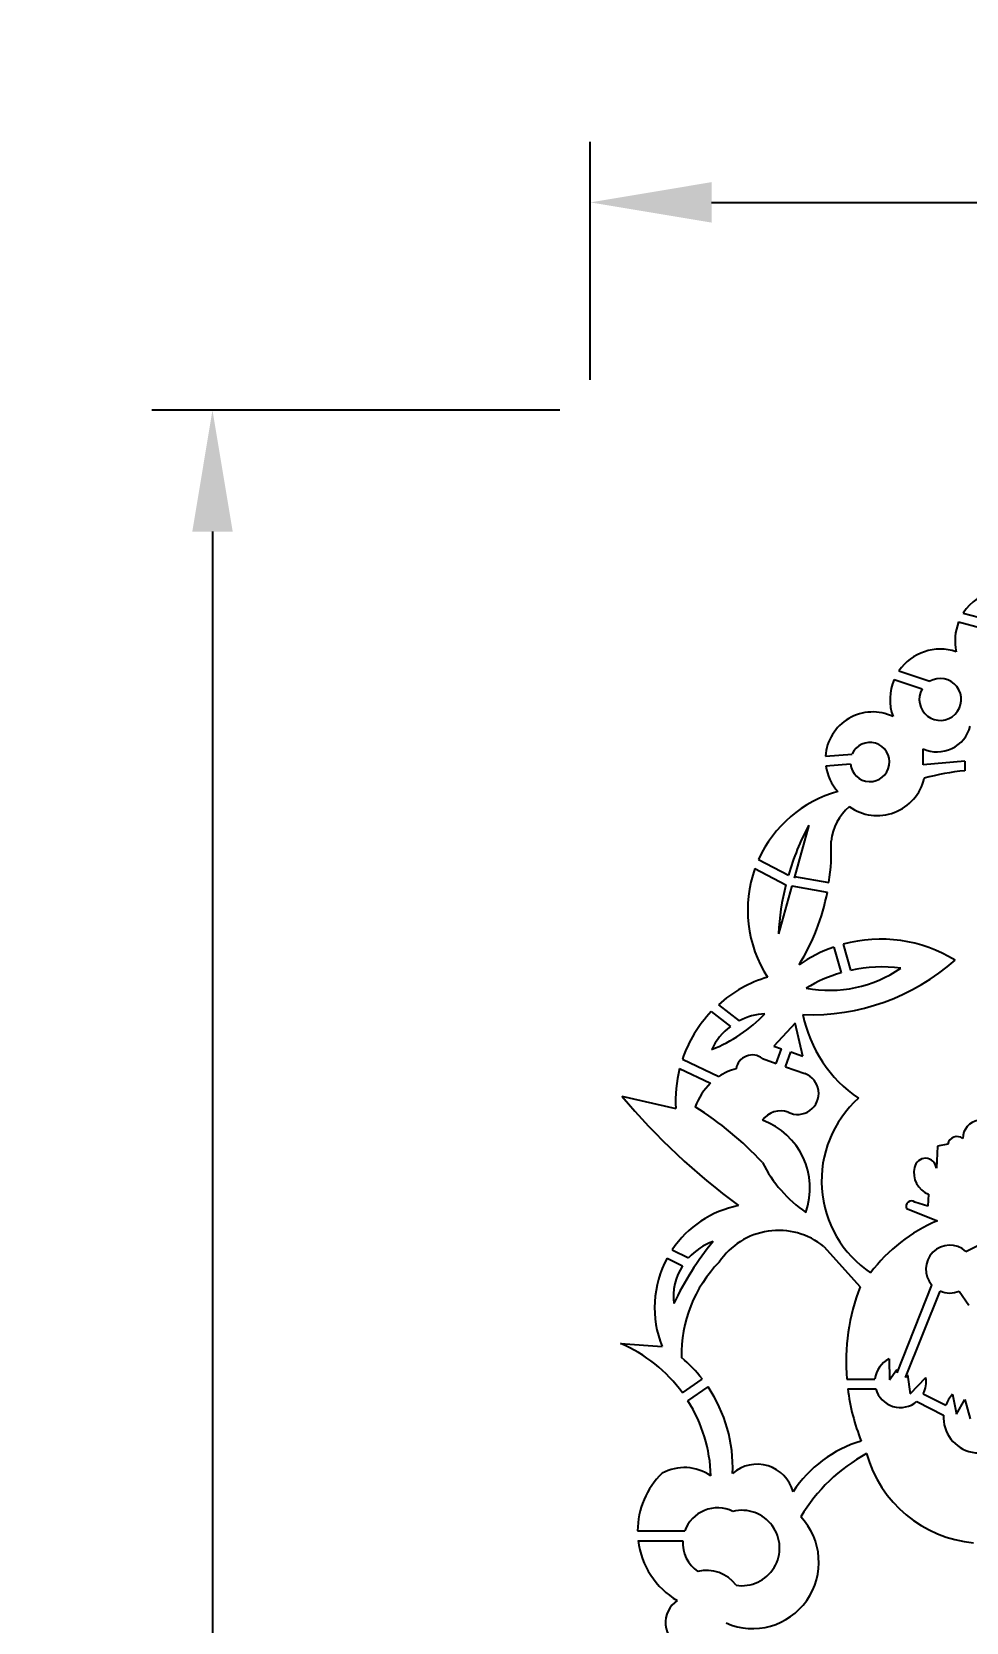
# Model space of a CAD drawing. Header units: millimetres. Extents: x 301 to 484, y 179 to 352.
# Drawn here: x 432.79 to 452.05, y 319.51 to 352.29 of the extents above; entities that cross this region are included whole.
import ezdxf

# ---------------------------------------------------------------- set-up
doc = ezdxf.new("R2010")
doc.units = ezdxf.units.MM
doc.styles.get("Standard").update_dxf_attribs({"font": 'txt', "bigfont": 'gbcbig.shx'})
doc.dimstyles.new('ISO-25', dxfattribs={"dimtxt": 2.5, "dimasz": 2.5, "dimexe": 1.25, "dimexo": 0.625, "dimtad": 1, "dimtxsty": 'Standard', "dimcen": 2.5, "dimadec": 0, "dimazin": 0, "dimtfac": 1, "dimtmove": 0, "dimatfit": 3, "dimfxl": 1, "dimarcsym": 0})

# ---------------------------------------------------------------- blocks, each defined once
blk = doc.blocks.new('*D19')
at = {"color": 0, "lineweight": -2, "transparency": 16777216}
for p, q in [((444.299, 345.117), (444.299, 350.026)), ((484.299, 345.117), (484.299, 350.026)), ((446.799, 348.776), (481.799, 348.776))]:
    blk.add_line(p, q, dxfattribs=at)
at = {"color": 0, "transparency": 16777216}
for points in [[(446.799, 349.193), (446.799, 348.36), (444.299, 348.776)], [(481.799, 349.193), (481.799, 348.36), (484.299, 348.776)]]:
    blk.add_solid(points, dxfattribs=at)
at = {"layer": 'Defpoints', "color": 0, "transparency": 16777216}
for p in [(484.299, 348.776), (444.299, 344.492), (484.299, 344.492)]:
    blk.add_point(p, dxfattribs=at)
at = {"color": 0, "transparency": 16777216, "insert": (464.299, 350.651), "char_height": 2.5, "attachment_point": 5}
blk.add_mtext('40', dxfattribs=at)
blk = doc.blocks.new('*D18')
at = {"color": 0, "lineweight": -2, "transparency": 16777216}
for p, q in [((443.674, 344.492), (435.263, 344.492)), ((436.513, 341.992), (436.513, 285.312)), ((443.674, 282.812), (435.263, 282.812))]:
    blk.add_line(p, q, dxfattribs=at)
at = {"color": 0, "transparency": 16777216}
for points in [[(436.097, 341.992), (436.93, 341.992), (436.513, 344.492)], [(436.097, 285.312), (436.93, 285.312), (436.513, 282.812)]]:
    blk.add_solid(points, dxfattribs=at)
at = {"layer": 'Defpoints', "color": 0, "transparency": 16777216}
for p in [(444.299, 344.492), (436.513, 282.812), (444.299, 282.812)]:
    blk.add_point(p, dxfattribs=at)
at = {"color": 0, "transparency": 16777216, "insert": (434.43, 313.652), "char_height": 2.5, "attachment_point": 5, "rotation": 90}
blk.add_mtext('61,68', dxfattribs=at)

msp = doc.modelspace()

# ---------------------------------------------------------------- linework, layer by layer
for p, q in [((451.987, 340.31), (452.462, 340.183)), ((451.892, 340.128), (452.349, 340.006)), ((450.661, 339.121), (451.296, 338.905)), ((450.562, 338.943), (451.139, 338.747)), ((449.147, 337.36), (449.695, 337.406)), ((451.16, 337.184), (451.16, 337.514)), ((449.155, 337.16), (449.661, 337.203)), ((452.018, 337.255), (451.16, 337.184)), ((452.018, 337.255), (452.02, 337.061)), ((448.804, 335.939), (448.499, 334.849)), ((447.693, 335.048), (448.329, 334.712)), ((447.769, 335.234), (448.383, 334.91)), ((448.508, 334.881), (449.219, 334.758)), ((448.454, 334.687), (448.178, 333.7)), ((448.454, 334.687), (449.185, 334.561)), ((449.319, 333.426), (449.47, 332.898)), ((449.51, 333.485), (449.664, 332.947)), ((446.794, 332.098), (447.187, 331.792)), ((446.939, 332.238), (447.366, 331.906)), ((448.52, 331.859), (448.08, 331.386)), ((448.679, 331.178), (448.52, 331.859)), ((446.199, 331.119), (446.951, 330.758)), ((447.848, 331.129), (448.134, 331.027)), ((448.08, 331.386), (448.242, 331.33)), ((448.134, 331.027), (448.242, 331.33)), ((448.323, 330.961), (448.431, 331.264)), ((448.431, 331.264), (448.679, 331.178)), ((446.141, 330.925), (446.778, 330.62)), ((448.323, 330.961), (448.722, 330.819)), ((444.949, 330.356), (446.064, 330.098)), ((451.458, 329.326), (451.433, 328.871)), ((451.669, 329.367), (451.458, 329.326)), ((451.26, 328.083), (450.989, 328.171)), ((451.273, 328.333), (451.26, 328.083)), ((450.82, 328.036), (451.455, 327.785)), ((445.988, 327.187), (446.323, 327.018)), ((449.115, 327.255), (449.861, 326.425)), ((452.039, 327.153), (452.509, 327.385)), ((445.884, 327.016), (446.2, 326.856)), ((450.624, 324.651), (451.342, 326.459)), ((450.799, 324.552), (451.509, 326.337)), ((451.905, 326.336), (452.102, 326.042)), ((444.923, 325.253), (445.778, 325.194)), ((450.458, 324.939), (450.465, 324.509)), ((450.465, 324.509), (450.615, 324.721)), ((450.615, 324.721), (450.624, 324.651)), ((450.799, 324.552), (450.84, 324.609)), ((450.84, 324.609), (450.896, 324.216)), ((450.896, 324.216), (451.214, 324.557)), ((446.2, 324.239), (446.609, 324.521)), ((446.313, 324.074), (446.727, 324.359)), ((449.585, 324.52), (450.167, 324.52)), ((449.605, 324.32), (450.185, 324.32)), ((451.161, 324.218), (451.627, 323.983)), ((451.763, 324.21), (451.851, 323.799)), ((451.032, 324.059), (451.583, 323.781)), ((451.851, 323.799), (452.019, 324.104)), ((452.019, 324.104), (452.132, 323.705)), ((445.275, 321.391), (446.246, 321.391)), ((445.287, 321.191), (446.205, 321.191))]:
    msp.add_line(p, q)
for centre, radius, start, end in [((452.854, 339.743), 1.037, 57.7005, 146.8165), ((452.854, 339.743), 1.037, 158.1599, 192.7739), ((451.513, 338.531), 1.036, 71.3989, 145.322), ((451.513, 338.531), 0.432, 150.0658, 120.1822), ((451.513, 338.531), 1.036, 156.5802, 199.9883), ((450.121, 337.296), 0.976, 64.5756, 176.2315), ((451.451, 338.15), 0.7, 245.4099, 345.833), ((450.062, 337.241), 0.403, 185.4238, 155.7398), ((450.121, 337.296), 0.976, 188.0106, 222.6759), ((452.492, 332.199), 4.884, 95.536, 105.5319), ((450.214, 337.133), 0.996, 234.6534, 346.7645), ((450.081, 334.19), 2.537, 105.498, 155.7022), ((450.351, 335.489), 1.095, 130.6145, 173.6456), ((453.473, 333.429), 5.301, 151.7344, 163.7739), ((444.77, 335.412), 4.497, 351.6396, 2.5233), ((450.081, 334.19), 2.537, 160.2428, 213.0697), ((453.473, 333.429), 5.301, 165.9897, 177.0708), ((444.77, 335.412), 4.497, 328.4829, 349.0912), ((450.285, 330.643), 2.946, 109.1394, 124.8165), ((450.285, 330.643), 2.946, 58.6686, 105.2485), ((448.85, 336.495), 4.465, 267.8398, 311.6626), ((448.706, 330.266), 2.648, 106.4739, 131.8577), ((449.232, 335.13), 2.595, 259.3053, 304.4518), ((450.306, 330.026), 2.99, 106.2246, 121.3361), ((450.306, 330.026), 2.99, 82.421, 102.39), ((448.706, 330.266), 2.648, 136.2296, 161.2095), ((445.728, 334.097), 2.981, 291.0999, 316.6462), ((447.96, 330.773), 1.279, 127.1864, 154.8886), ((447.96, 330.773), 1.279, 92.8575, 117.6609), ((451.363, 332.577), 2.736, 191.4581, 235.8735), ((447.638, 330.865), 0.337, 51.5488, 170.8055), ((448.706, 330.266), 2.648, 165.593, 183.6536), ((447.634, 329.725), 1.239, 105.363, 123.4394), ((448.573, 330.411), 0.434, 243.3324, 70.0415), ((447.634, 329.725), 1.239, 133.7264, 160.6909), ((455.745, 339.444), 14.112, 220.0949, 233.5227), ((442.699, 324.198), 7.03, 42.9162, 57.6123), ((451.356, 328.608), 2.289, 131.8898, 236.0325), ((448.227, 329.576), 0.473, 71.2883, 143.3911), ((447.329, 328.452), 1.499, 340.7135, 69.7594), ((452.353, 329.486), 0.374, 15.2026, 180.7449), ((451.862, 329.321), 0.199, 53.7521, 166.63), ((450.287, 330.207), 2.728, 206.6077, 235.5516), ((451.441, 328.773), 0.472, 166.4485, 249.0476), ((451.207, 328.845), 0.228, 6.6134, 170.1667), ((450.922, 328.081), 0.112, 53.2946, 203.9779), ((447.769, 325.993), 2.144, 101.1183, 146.1548), ((448.182, 326.108), 1.478, 50.8859, 146.0173), ((452.724, 324.738), 3.3, 112.6081, 143.3068), ((451.665, 323.39), 6.253, 140.6401, 154.5531), ((447.231, 326.205), 1.219, 109.189, 138.1212), ((451.709, 326.788), 0.493, 47.8417, 221.8424), ((447.769, 325.993), 2.144, 151.5164, 201.8666), ((447.231, 326.205), 1.219, 147.6883, 186.0043), ((448.893, 325.035), 2.712, 135.5604, 181.4701), ((453.929, 324.863), 4.357, 158.9862, 184.5103), ((451.709, 326.788), 0.493, 246.038, 293.5496), ((443.732, 322.441), 3.054, 36.0722, 67.0325), ((444.269, 322.697), 2.967, 37.9335, 49.8636), ((450.693, 324.465), 0.529, 116.4441, 174.0752), ((450.693, 324.465), 0.529, 332.0741, 9.9282), ((444.269, 322.697), 2.967, 357.6602, 34.0697), ((453.929, 324.863), 4.357, 187.1543, 201.8158), ((450.693, 324.465), 0.529, 195.9519, 309.7639), ((452.308, 323.728), 0.727, 138.4749, 159.5025), ((443.732, 322.441), 3.054, 1.616, 32.319), ((452.308, 323.728), 0.727, 175.8268, 342.1141), ((450.613, 320.801), 2.55, 106.6326, 146.7675), ((451.719, 319.835), 3.593, 118.7334, 149.0547), ((452.432, 323.672), 2.535, 195.7164, 264.7218), ((446.935, 321.388), 1.66, 134.0639, 179.8882), ((446.24, 321.744), 0.954, 55.1846, 118.7952), ((447.74, 322), 0.767, 14.9454, 131.3088), ((446.922, 321.149), 0.718, 63.9164, 160.3302), ((447.645, 320.745), 1.365, 246.3983, 43.3945), ((447.425, 321.04), 0.777, 261.1675, 103.9493), ((446.935, 321.388), 1.66, 186.8093, 239.5341), ((446.922, 321.149), 0.718, 176.6787, 235.6054), ((446.697, 319.824), 0.755, 36.3668, 103.8578), ((446.389, 319.505), 0.54, 123.1396, 247.3771)]:
    msp.add_arc(centre, radius, start, end)

# ---------------------------------------------------------------- dimensions: what is measured, and where the dimension line sits
dim = msp.add_linear_dim(base=(484.299, 348.776), p1=(444.299, 344.492), p2=(484.299, 344.492), dimstyle='ISO-25')
dim.commit()
dim.dimension.update_dxf_attribs({"geometry": '*D19', "text_midpoint": (464.299, 350.651)})
dim = msp.add_linear_dim(base=(436.513, 282.812), p1=(444.299, 344.492), p2=(444.299, 282.812), angle=90, dimstyle='ISO-25')
dim.commit()
dim.dimension.update_dxf_attribs({"geometry": '*D18', "text_midpoint": (434.43, 313.652)})

doc.saveas('drawing.dxf')
